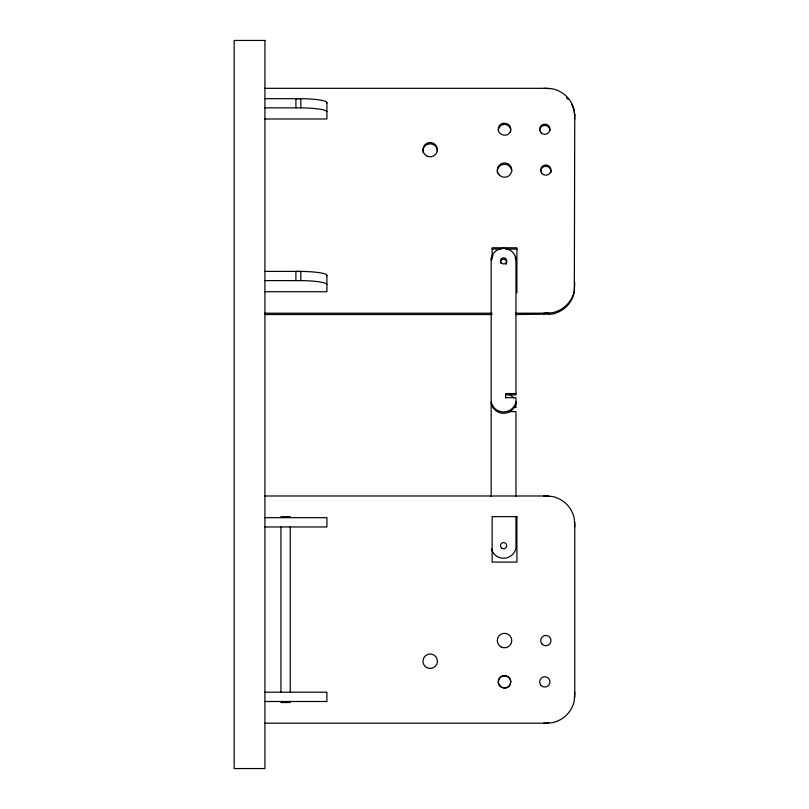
<?xml version="1.0" encoding="UTF-8"?>
<svg xmlns="http://www.w3.org/2000/svg" width="809" height="809" viewBox="0 0 809 809"><rect width="100%" height="100%" fill="white"/><g stroke="black" fill="none" stroke-linecap="round" stroke-linejoin="round"><path stroke-width="1.21" d="M574.754 118.984L574.329 110.772A28.396 28.113 0 0 0 552.072 88.737L543.769 88.323M574.754 526.962L574.329 518.67A28.396 28.396 0 0 0 552.072 496.413L543.769 495.988M326.897 103.087L326.472 101.904A28.396 4.055 0 0 0 304.214 98.728L295.912 98.668L295.912 107.86M326.897 275.829L326.472 274.645A28.396 4.055 0 0 0 304.214 271.47L295.912 271.409L295.912 280.612M516.011 314.519L552.072 314.104A28.396 28.113 0 0 0 574.329 292.069L574.754 114.13M264.927 88.323L548.674 88.323M264.927 98.668L300.817 98.668L300.817 107.86L304.214 107.921A28.396 4.055 0 0 1 326.472 111.096L326.897 111.581M264.927 107.86L300.817 107.86M264.927 118.984L326.897 118.984L326.897 102.389M492.135 249.101L500.811 249.101M505.767 249.101L516.921 249.101M264.927 271.409L300.817 271.409L300.817 280.612L304.214 280.672A28.396 4.055 0 0 1 326.472 283.848L326.897 284.333M264.927 280.612L300.817 280.612M264.927 291.736L326.897 291.736L326.897 275.131M264.927 313.194L492.034 313.194M516.011 313.194L548.674 313.194L548.674 314.519M264.927 314.519L492.034 314.519M515.96 393.558L505.635 393.558L505.635 397.947M505.635 394.883L515.96 394.883L515.96 258.627A12.6 12.469 0 0 0 491.174 258.627L491.174 403.064A12.6 12.469 0 0 0 515.96 403.064L515.96 397.644L505.635 397.644M513.664 407.483L515.96 407.483L515.96 403.347M507.931 411.609L515.96 411.609L515.96 496.18M264.927 495.988L548.674 495.988M280.935 516.638L290.239 516.638M264.927 517.669L326.897 517.669L326.897 526.962L264.927 526.962M264.927 692.201L326.897 692.201L326.897 701.494L264.927 701.494M280.935 702.525L290.239 702.525M264.927 723.185L548.674 723.185M543.769 723.185L552.072 722.761A28.396 28.396 0 0 0 574.329 700.503L574.754 692.201M574.754 115.454L574.329 112.097A28.396 28.113 0 0 0 573.207 108.123M574.754 282.533L574.329 290.744A28.396 28.113 0 0 1 552.072 312.78L543.769 313.194L543.769 314.519M574.754 522.058L574.754 697.105M516.921 292.828L516.921 247.776L492.135 247.776L492.135 259.022M515.96 516.375L515.96 547.936A12.6 12.6 0 0 1 491.387 548.876M491.174 403.347L491.174 496.382M290.239 526.962L290.239 692.201M280.935 526.962L280.935 692.201M515.96 401.729A12.6 12.469 0 0 1 491.174 401.729M506.252 263.734A3.094 3.064 0 0 1 505.756 264.371M500.579 262.996A3.094 3.064 0 0 1 503.572 259.143A3.094 3.064 0 0 1 506.565 262.996M491.174 259.952A12.6 12.469 0 0 1 492.944 255.502M515.111 257.201A12.6 12.469 0 0 1 515.96 259.952M566.563 97.747A28.396 28.113 0 0 1 567.979 99.264M571.518 104.351A28.396 28.113 0 0 1 572.843 107.162M423.188 152.83A7.23 7.16 0 0 1 429.225 143.881A7.23 7.16 0 0 1 437.396 150.98M540.675 171.417A5.167 5.107 0 0 1 546.51 166.351A5.167 5.107 0 0 1 550.818 172.742M539.633 130.532A5.167 5.107 0 0 1 544.801 125.425A5.167 5.107 0 0 1 549.968 130.532M498.324 130.532A6.209 6.138 0 0 1 505.332 124.444A6.209 6.138 0 0 1 510.519 132.12M497.535 173.278A7.241 7.16 0 0 1 503.582 164.318A7.241 7.16 0 0 1 511.763 171.417M509.205 394.347A12.6 12.6 0 0 1 513.644 398.048M498.526 127.66C496.261 135.245 508.79 138.44 510.519 130.755C512.785 123.17 500.265 119.975 498.526 127.66M498.546 680.238C496.15 687.832 508.679 691.27 510.499 683.514C512.896 675.919 500.367 672.481 498.546 680.238M264.927 40.45L234.155 40.45L234.155 768.55L264.927 768.55L264.927 40.45M516.921 516.638L492.135 516.638L492.135 562.083L516.921 562.083L516.921 516.638M501.378 263.046A3.094 3.064 0 0 0 506.565 261.671A3.094 3.064 0 0 0 502.773 257.919A3.094 3.064 0 0 0 501.378 263.046M426.555 155.844A7.23 7.16 0 0 0 437.396 149.655A7.23 7.16 0 0 0 426.555 143.456A7.23 7.16 0 0 0 426.555 155.844M542.182 173.713A5.167 5.107 0 0 0 550.818 171.417A5.167 5.107 0 0 0 544.497 165.157A5.167 5.107 0 0 0 542.182 173.713M541.15 132.818A5.167 5.107 0 0 0 549.786 130.532A5.167 5.107 0 0 0 543.466 124.273A5.167 5.107 0 0 0 541.15 132.818M499.406 175.159A7.241 7.16 0 0 0 511.521 171.953A7.241 7.16 0 0 0 502.652 163.175A7.241 7.16 0 0 0 499.406 175.159M502.025 548.34A3.094 3.094 0 0 0 506.667 545.66A3.094 3.094 0 0 0 502.025 542.981A3.094 3.094 0 0 0 502.025 548.34M426.555 667.486A7.23 7.23 0 0 0 437.396 661.226A7.23 7.23 0 0 0 426.555 654.956A7.23 7.23 0 0 0 426.555 667.486M542.182 644.217A5.167 5.167 0 0 0 550.818 641.901A5.167 5.167 0 0 0 544.497 635.581A5.167 5.167 0 0 0 542.182 644.217M541.15 685.526A5.167 5.167 0 0 0 549.786 683.211A5.167 5.167 0 0 0 543.466 676.89A5.167 5.167 0 0 0 541.15 685.526M501.418 687.245A6.209 6.209 0 0 0 510.732 681.876A6.209 6.209 0 0 0 501.418 676.506A6.209 6.209 0 0 0 501.418 687.245M500.902 646.836A7.241 7.241 0 0 0 511.763 640.566A7.241 7.241 0 0 0 500.902 634.296A7.241 7.241 0 0 0 500.902 646.836"/></g></svg>
